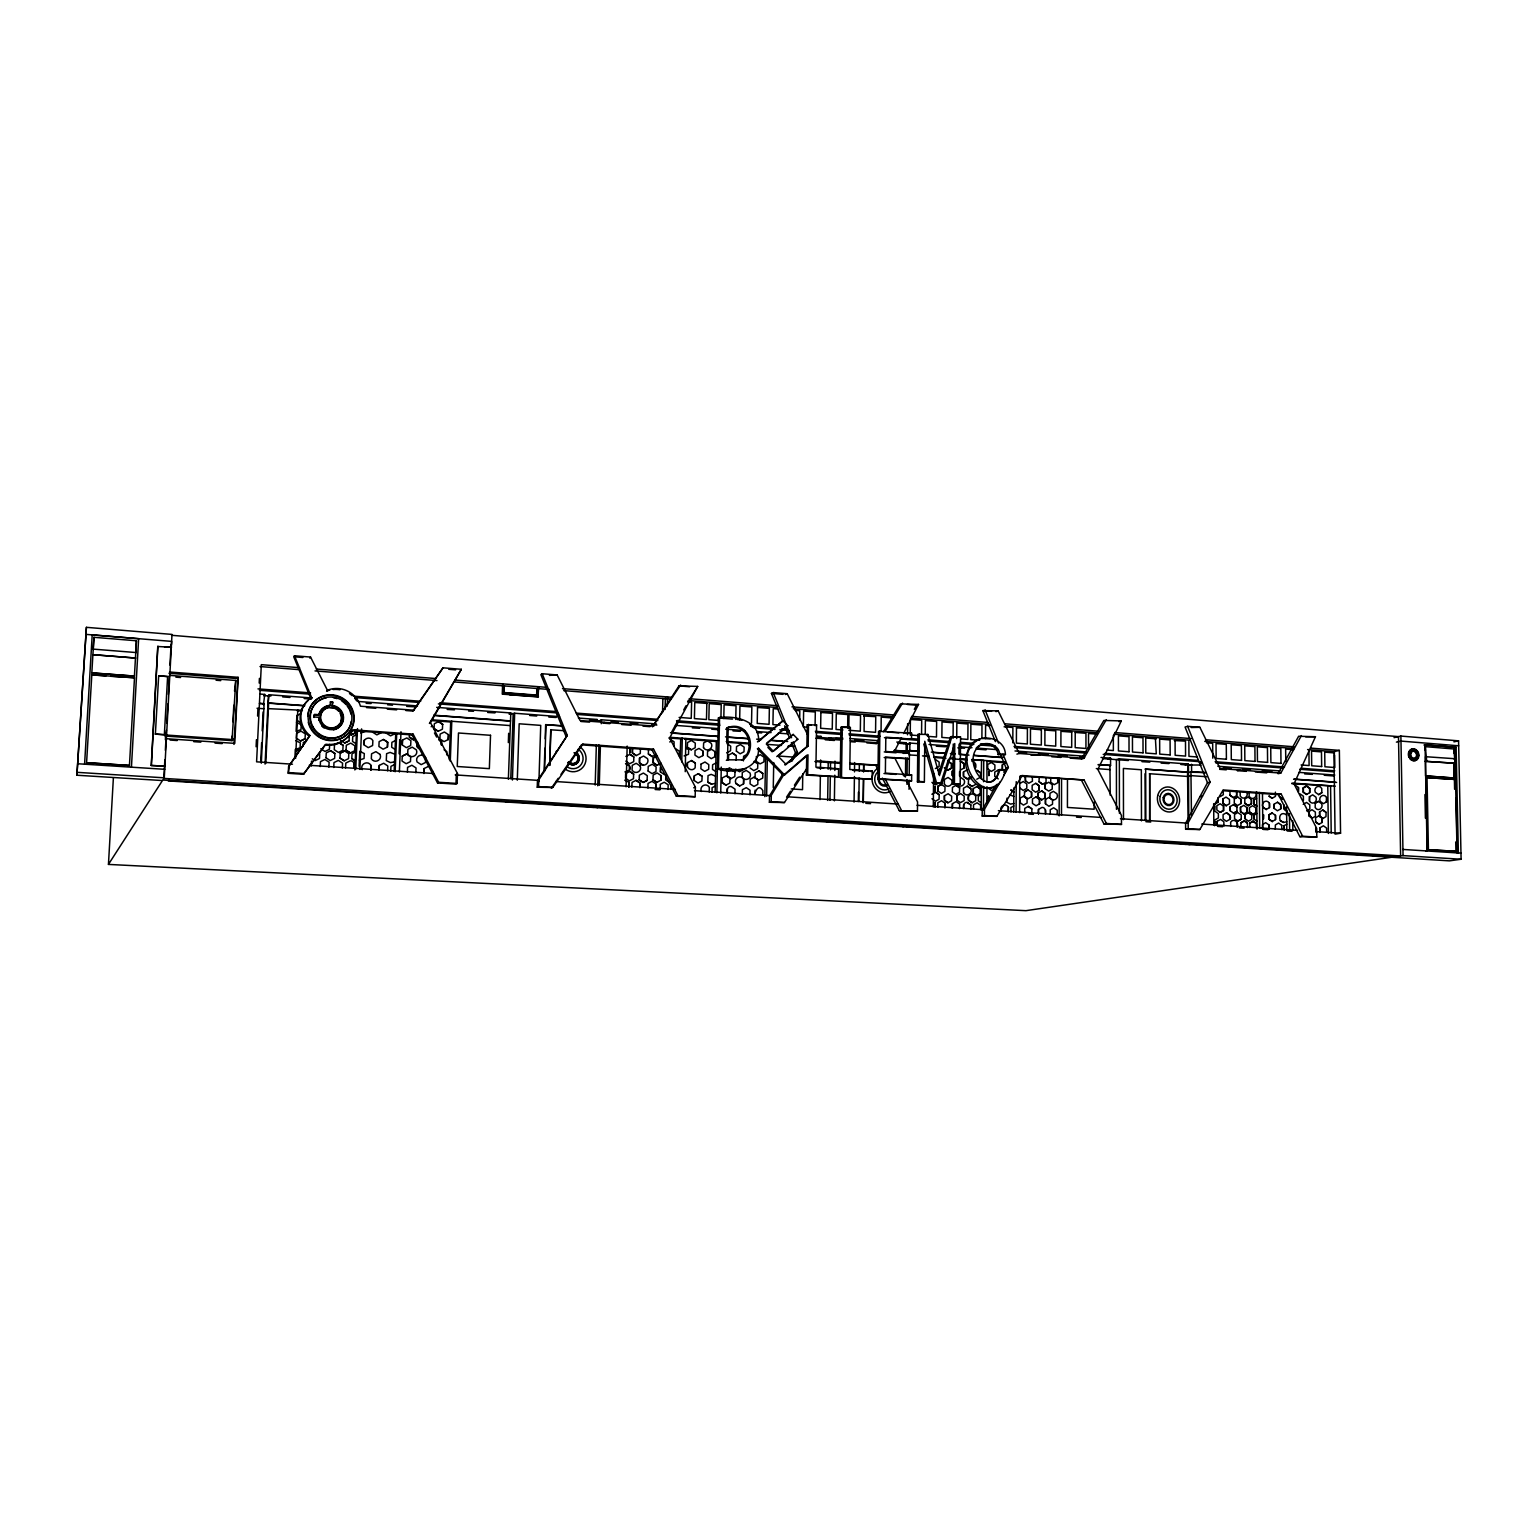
<?xml version="1.0" encoding="UTF-8"?>
<svg xmlns="http://www.w3.org/2000/svg" width="1538" height="1538" viewBox="0 0 1538 1538"><rect width="100%" height="100%" fill="white"/><g stroke="black" fill="none" stroke-linecap="round" stroke-linejoin="round"><path stroke-width="1.5" d="M1088.52 748.66L1088.52 733.472L1097.075 734.145M1035.785 783.323L1039.15 785.822L1039.246 790.205L1039.265 785.783L1035.785 783.323L1032.171 785.322L1032.152 789.744L1035.632 792.205L1039.246 790.205M1039.15 781.804L1042.629 784.245L1039.034 781.823L1039.169 777.382M1036.093 796.934L1039.438 799.433L1039.553 803.816L1039.573 799.395L1036.093 796.934L1032.459 798.953L1032.459 803.374L1036.054 805.797L1039.553 803.816M1041.784 790.936L1045.129 793.416L1045.244 797.799L1045.244 793.377L1041.784 790.936L1038.169 792.935L1038.15 797.357L1041.745 799.779L1038.15 797.357M1045.167 788.648L1045.167 784.226L1048.762 782.246L1052.242 784.688L1052.223 789.109L1048.628 791.109L1045.167 788.648L1045.167 784.226M1045.456 803.816L1045.475 799.395L1049.07 797.376L1052.55 799.837L1052.53 804.239L1048.935 806.258L1045.456 803.816L1045.475 799.395M1045.552 809.853C1044.629 820.446 1047.916 806.931 1041.957 807.431L1038.458 809.43L1038.438 813.852L1038.458 809.43M1046.109 777.882L1045.994 782.323L1042.495 784.284M1049.877 797.722L1050.012 793.281L1053.357 791.339L1056.933 793.762C1059.298 798.76 1052.396 802.567 1049.993 797.703M1057.663 778.324L1057.779 782.688L1054.203 784.668L1050.723 782.227L1050.742 777.824M1057.24 814.621L1057.24 810.199L1053.665 807.796L1050.185 809.776L1050.3 814.16M1059.144 815.89L1059.221 778.401M1061.489 815.351L1061.547 780.131M1067.468 779.151L1067.43 807.431L1094.133 809.219L1094.133 802.182M1012.811 742.854L1012.888 727.493L1004.103 726.801M1013.734 812.026L1013.83 788.033M1016.099 812.372L1016.234 781.631M1019.617 812.602L1019.752 777.151M1019.944 802.644L1019.963 798.203L1023.597 796.203L1027.096 798.664L1027.076 803.086L1023.443 805.105L1020.059 802.625M1024.577 791.859L1024.443 796.338L1028.038 798.76L1031.556 796.78L1031.556 792.339L1027.961 789.917L1024.443 791.897L1028.076 789.898M1024.712 812.852L1024.731 808.411L1028.364 806.393L1031.844 808.853L1031.825 813.294M1025.442 780.727L1025.346 776.344L1025.442 780.727L1028.807 783.226L1032.421 781.227L1032.325 776.844M1019.809 783.496L1023.308 781.515L1026.807 783.976L1026.788 788.398L1023.155 790.417L1019.79 787.917M1038.285 797.338L1038.169 792.935M1070.083 758.119L1081.522 758.984L1103.9 720.438L1121.317 720.918L1097.863 769.461L1121.471 815.428L1121.49 824.426L1106.399 823.445L1084.059 779.977L1022.212 775.556L996.816 816.332L982.205 816.082L982.244 809.892L996.778 784.418M983.416 810.218L983.57 786.456M983.589 781.708L983.724 760.31L972.035 760.272M982.205 816.082L984.416 815.524L984.455 809.334L1000.142 781.842M985.512 738.567L985.589 725.34L990.011 725.686M986.877 803.317L986.973 786.687M986.992 781.938L986.896 760.637M987.704 768.923L987.723 764.482L991.376 762.483L994.894 764.963L994.875 769.404L991.222 771.403L987.819 768.885M998.258 778.92L994.74 776.459L994.778 771.999L998.431 770L1005.641 769.98C992.798 818.254 943.928 757.792 979.841 738.894M1005.987 771.634L1002.372 769.192L1002.391 764.751L1005.91 762.81L987.281 761.387M1007.025 798.107L1006.871 802.317L1010.524 804.124L1013.888 803.451M1008.39 807.219L1008.255 811.699L1008.39 807.219C1005.487 802.163 998.796 806.546 1001.315 811.218M953.272 744.027L952.945 784.322L954.425 783.899L954.752 743.546L942.102 783.034L940.641 783.457L934.989 783.073L923.761 744.008M956.713 738.567L956.847 723.071L967.979 723.956L967.863 739.413L961.173 738.894M956.886 800.144L956.924 795.646L960.635 793.627L964.191 796.107L964.153 800.587L960.462 802.625L956.886 800.144L957.04 795.627M958.943 754.024L959.001 744.565M959.616 787.821L959.462 792.339L955.867 794.339L952.31 791.859L952.464 787.341L956.059 785.341L959.616 787.821L956.059 785.341M959.577 771.538L959.539 776.017M959.539 808.623L959.693 804.105L956.136 801.625L952.426 803.663L952.387 808.161L952.426 803.663M952.945 784.322L960.193 784.303L960.539 736.99L950.58 736.837L938.507 773.922M970.689 776.844L966.998 778.862L963.442 776.382L963.48 771.922L967.056 769.942M963.595 804.47C964.499 815.14 961.096 801.433 967.306 802.432L970.843 804.912L970.824 809.392M963.48 792.666L963.519 788.187L967.21 786.168L970.766 788.648C973.131 793.762 966.056 797.568 963.595 792.647M967.114 778.824L963.557 776.344L963.48 771.922M963.961 763.617L963.922 768.077L964.057 763.579L960.404 761.137L964.057 763.579M960.558 777.363L964.095 779.843C966.479 784.957 959.385 788.744 956.924 783.822M968.498 795.8L968.459 800.279L972.016 802.74L975.707 800.721L975.726 796.242C972.862 791.32 966.152 795.261 968.575 800.241L972.131 802.721M968.363 784.015L972.035 786.476L968.363 784.015L968.517 779.516L972.093 777.536M973.285 793.031L973.304 788.571L976.995 786.552L980.533 789.032L980.494 793.493L976.822 795.511L973.285 793.031L973.304 788.571M975.592 763.79C974.631 774.441 977.976 760.791 971.939 761.329M980.494 793.493L980.417 789.052L976.995 786.552M980.475 772.787L976.841 770.327L980.475 772.787L980.456 777.248L976.765 779.247M973.496 809.257L973.516 804.778L977.091 802.778L980.629 805.258L980.61 809.719M981.225 808.988L981.263 787.052M981.532 760.964L981.302 778.959M981.898 738.278L981.975 725.052L970.882 724.187L970.766 739.643L979.648 740.316M925.261 733.914L925.376 720.572L936.642 721.476L936.488 737.01L927.491 736.317M933.297 806.931L933.624 773.403M941.352 784.438L945.024 786.898L944.87 791.416L941.371 793.397L937.68 790.936L937.738 786.437L941.448 784.399L937.738 786.437M937.796 790.897L937.834 786.399M931.893 794.262L935.642 792.224L939.218 794.704L939.064 799.241L935.45 801.24L931.97 798.722M944.409 795.8L944.37 800.279L947.946 802.778L944.486 800.26L944.409 795.8L948.119 793.762L951.695 796.242L951.541 800.76L947.946 802.778M944.294 783.976L944.447 779.458L948.042 777.478L951.618 779.958C953.983 785.091 946.889 788.879 944.409 783.938M945.101 803.221L944.947 807.738L945.101 803.221L941.525 800.74L937.796 802.778L937.872 807.239M948.023 761.175L951.599 763.655L951.561 768.135L947.85 770.154L951.445 768.173L951.484 763.694L947.927 761.195M953.079 738.278L953.195 722.783L942.006 721.899L941.871 737.413L950.83 738.105M905.478 776.998L905.69 758.119M893.924 750.506L906.093 751.198L906.17 742.758L896.769 742.066M906.959 784.342L907.016 779.535M907.055 774.748L907.247 757.965M907.516 734.799L907.651 723.648M918.282 755.504L909.208 754.927L909.246 750.717L918.82 751.428M909.054 789.321L909.15 780.131M909.208 775.537L909.4 753.197L885.638 751.448L885.811 737.183L911.515 739.124L911.573 733.222L878.506 731.3L877.91 779.112L911.573 780.919L911.649 774.941L885.369 773.095L885.561 757.042L909.343 758.772L884.177 757.503M909.881 743.046L907.401 743.892L907.305 751.371L909.804 750.525L909.881 743.046L919.436 743.758M942.102 783.034L936.45 782.65L924.78 741.278L924.376 781.804L917.417 781.842L917.917 734.318L927.895 734.472L939.468 775.594L952.041 736.337M882.389 778.113L899.307 810.699L917.455 811.18L917.552 801.894L906.593 780.766M917.417 781.842L918.859 781.419L919.34 733.818M921.57 733.645L921.704 720.284L910.4 719.399L910.227 734.991L919.282 735.683M872.142 779.208L872.238 771.076L849.803 769.481L850.379 727.493L842.266 726.859L840.921 727.378L840.19 777.517L872.142 779.208L840.19 777.517M877.91 779.112L879.275 778.67L879.871 730.781M881.063 730.531L881.216 717.093L892.636 717.996M841.517 777.075L842.266 726.859M847.649 728.07L847.842 714.574L836.268 713.651L836.038 729.435L842.978 729.973M848.822 728.032L849.014 714.555L860.549 715.458L860.319 731.165L848.803 730.281M854.071 802.144L854.417 776.536M854.494 771.884L854.609 762.56M858.339 801.49L858.454 792.185M858.858 801.336L859.165 778.036M859.261 771.057L859.358 764.059M863.126 802.625L863.433 778.882M863.529 771.768L863.625 764.636M864.279 715.747L864.087 731.454L875.564 732.338L875.756 716.65L863.664 715.997M863.318 802.567L863.645 778.824M863.741 771.692L863.837 764.559M815.082 725.571L815.313 711.998L803.624 711.075L803.355 726.936L808.046 727.282M808.527 724.321L808.161 745.968L806.873 746.468L807.239 724.859L816.601 724.956L815.928 767.154L838.614 768.769L838.479 776.805L806.393 775.114L806.739 755.293L783.323 775.383L757.369 748.718L758.58 748.218L784.572 774.941L808.008 754.831L807.681 774.671L806.393 775.114M820.004 799.587L820.369 776.286M820.485 769.288L820.638 759.983M827.655 800.433L828.021 776.402M828.136 769.192L828.251 762.002M829.962 800.318L830.309 776.901M830.424 769.884L830.52 762.848M834.384 800.856L834.769 775.171M834.826 770.5L834.961 761.156M799.664 719.842L799.818 710.787L795.127 710.402M802.778 773.729L802.528 789.667L791.263 788.917M755.158 790.148C753.485 802.278 756.254 780.17 762.848 790.609L762.771 795.242M762.81 773.441L758.965 770.903L762.81 773.441L762.733 778.036L758.792 780.131L754.12 777.19L750.179 779.266L750.083 783.899L753.947 786.437L757.792 784.38L757.888 779.766L754.12 777.19M764.828 796.665L765.597 756.85M766.616 796.069L767.327 758.503M806.796 768.519L784.438 802.548L769.385 802.278L769.519 795.896L782.938 773.672M769.385 802.278L771.192 801.683L771.307 795.281L783.534 775.037M773.268 787.706L773.729 762.54M726.724 741.777L727.032 727.878L728.205 727.359C749.852 720.245 758.484 751.697 741.508 760.33M727.166 775.998L727.263 771.365L731.223 769.288L735.01 771.865L734.818 776.536L730.954 778.593L727.166 775.998L731.031 778.555M726.34 760.31L727.512 759.83L728.205 727.359M727.263 788.648C727.993 799.76 724.706 785.303 731.242 786.552L735.029 789.129L734.933 793.762M728.512 759.695L728.608 755.081L732.473 753.043L736.26 755.619L736.164 760.233M729.992 778.439L729.8 783.111L725.917 785.168L722.129 782.592L722.226 777.959L726.205 775.863L729.896 778.478M726.936 743.565L730.704 746.161L730.531 750.813L726.647 752.851M735.76 719.457L736.048 705.75L724.09 704.789L723.783 718.534M736.356 751.217L736.529 746.564L740.393 744.527L744.161 747.122L743.988 751.774L740.124 753.793L736.433 751.178M735.837 783.4C733.491 778.113 740.662 774.191 743.661 779.266L743.565 783.88L739.605 785.976L735.837 783.4L739.701 785.937M739.663 719.765L739.932 706.057L751.851 706.98L751.524 722.956M742.2 777.132L742.277 772.499L746.238 770.423L750.006 772.999C752.428 778.363 744.93 782.15 742.277 777.094M743.431 760.906L743.604 756.254L747.372 754.254M743.565 783.88L743.661 779.266M701.405 791.512C699.04 786.187 706.307 782.246 709.326 787.341L709.229 791.993M702.097 776.306L701.905 780.996L697.983 783.053L694.176 780.477L694.272 775.806L698.29 773.71L702.097 776.306L698.29 773.71M702.77 755.639L702.866 750.986L698.983 748.429L695.061 750.467L694.945 755.12L698.848 757.676L702.77 755.639L702.866 750.986M703.443 747.564L703.635 742.892L707.538 740.855L711.344 743.45C713.786 748.852 706.192 752.601 703.539 747.526M715.42 783.4L711.633 784.13L707.788 782.208L708.038 775.613L711.171 774.364L715.497 776.152M712.075 792.339L712.094 787.725L715.285 786.033M715.228 756.542L715.343 751.909L715.228 756.542L711.248 758.638L707.442 756.042L707.557 751.39L711.536 749.314L715.343 751.909M715.132 792.378L716.343 741.508L718.015 740.758M716.881 792.801L718.4 718.015L719.573 717.477C735.741 715.574 759.58 720.63 758.676 741.335L757.446 741.835L782.957 720.745L787.821 725.763L766.289 744.027L773.364 751.294L793.204 734.414L797.838 739.201L778.017 756.1L786.091 764.405L808.161 745.968M758.58 748.218C759.311 769.942 733.703 774.268 717.285 768.942L718.457 768.481L719.573 717.477M720.918 718.323L721.226 704.577L709.21 703.616L708.845 719.688L718.861 720.457M720.726 793.05L721.284 767.058M668.05 789.475L668.165 784.784L664.243 782.227L660.263 784.303L660.225 788.956M670.991 789.359L671.01 784.707M675.49 748.621L679.315 751.236L679.2 755.889M681.719 761.906L682.295 738.144L680.7 738.874L680.161 757.696M685.237 771.672L685.852 738.49M687.351 747.218L687.544 742.527L691.466 740.489L695.291 743.104L695.176 747.737L691.158 749.833L687.351 747.218L691.254 749.794M687.39 767.308L687.505 762.637L691.523 760.541L695.33 763.156L695.138 767.846C691.542 772.614 685.064 767.327 687.505 762.637M685.737 748.199L688.678 749.621L688.486 754.312L684.122 755.908M694.253 780.439L694.369 775.767M560.986 774.364L581.518 744.853L651.997 749.89L676.336 796.242L695.157 796.742L695.387 787.148L669.626 738.009L697.714 686.409L678.989 685.89L652.42 726.84L680.603 685.006M639.558 758.119L639.443 762.81C642.442 767.962 649.959 763.944 647.498 758.638L643.557 756.042L639.558 758.119L639.52 762.771L643.384 765.386M639.212 779.881L639.347 775.171L643.422 773.056L647.287 775.671L647.094 780.4L643.172 782.458L639.212 779.881L643.172 782.458L647.171 780.362M640.423 748.795L640.289 753.466L636.213 755.581L632.349 752.947L632.464 748.256L632.426 752.909L636.213 755.581M640.135 765.866C642.519 771.288 635.098 775.171 632.06 770.057L632.253 765.328L636.194 763.29L640.058 765.905M648.094 771.076L648.209 766.385L652.285 764.271L656.13 766.885L655.938 771.615L652.035 773.652L648.171 771.038M648.363 754.005L652.304 756.581L648.363 754.005L648.478 749.333M657.36 755.946L653.304 758.042L653.189 762.733L657.034 765.347L661.09 763.233M652.977 779.766L653.169 775.037L657.149 772.96L661.013 775.556L660.898 780.247L656.841 782.361L652.977 779.766L656.841 782.361M653.381 758.003L653.266 762.694L657.13 765.309M655.938 783.919L655.822 788.61L655.938 783.919L651.997 781.342L647.998 783.438L647.959 788.09M660.436 771.941L660.552 767.251L660.436 771.941L664.281 774.537M660.898 780.247L661.013 775.556M662.532 712.594L662.878 698.483M665.089 709.499L665.377 697.906M667.281 706.057L667.511 696.772M669.607 782.515L665.666 779.939L665.877 775.229M626.081 786.822L627.177 746.084M629.35 770.269L629.388 765.597C618.834 761.022 633.925 764.809 629.35 770.269L624.928 771.922M629.023 782.323L628.888 787.033L629.023 782.323L624.697 780.151M631.83 787.148L632.041 782.419L636.04 780.324L639.923 782.938L639.789 787.648L639.846 782.977L636.04 780.324M625.87 756.427L629.965 754.312L633.829 756.946L633.714 761.637L629.619 763.752L625.812 761.099M633.618 774.018L633.483 778.728L629.388 780.843L625.505 778.228L625.639 773.518L629.734 771.403L633.618 774.018L629.734 771.403M595.187 785.053L596.36 744.892M597.763 785.745L598.936 744.95M599.282 785.168L600.397 745.968M601.262 723.706L601.377 719.784L656.361 723.937M503.945 686.006L503.714 692.869L536.608 695.445L536.839 688.62M536.608 695.445L537.32 688.293M509.405 694.715L537.954 696.945L538.262 687.563M537.954 696.945L538.723 687.236M695.157 796.742L677.931 795.627L653.554 749.16L582.921 744.104L552.738 787.494L537.243 787.225L537.454 780.612L567.291 735.395L542.183 673.74L540.876 674.644L565.926 736.144M537.243 787.225L538.55 786.572L538.761 779.958L567.291 735.395M538.915 781.631L540.722 725.378L519.171 723.783L517.287 780.208M544.221 769.327L544.894 748.199M545.202 738.817L545.644 724.725L562.235 725.725M544.49 771.499L545.99 724.513M549.624 765.463L550.739 729.8L564.638 730.723M549.758 765.386L550.892 729.723M502.599 684.718L502.272 694.157L538.435 696.637M502.715 693.849L503.041 684.391M503.714 692.869L504.406 685.679M508.328 742.623L508.655 733.299M508.367 779.189L510.808 712.959L436.657 707.365M510.77 778.574L513.154 714.247M512.404 780.035L514.672 713.248L559.524 716.631M441.541 741.643L441.368 744.892L441.541 741.643L438.772 739.874M442.656 724.34L442.406 729.185L438.157 731.3L434.081 728.589L434.312 723.725L438.58 721.63L442.656 724.34L438.58 721.63M446.693 754.85L446.866 751.601L444.078 749.833M448.481 734.664L448.25 739.528L448.481 734.664L444.367 732.011L440.099 734.107L439.926 738.932L444.059 741.604L448.308 739.49M449.269 759.58L450.672 721.995L451.788 721.187L450.288 761.214M456.036 782.15L456.344 774.21L457.478 773.518L430.486 722.61L461.323 669.299L443.002 667.819L412.818 711.056L405.878 710.537M443.002 667.819L413.857 710.21L360.469 706.211A24.454 23.647 33.8 0 0 327.421 690.274L310.561 657.072L294.489 655.765L311.599 697.598A24.031 23.262 32 0 0 309.869 735.491L288.586 766.462L288.26 773.306L303.467 774.287L324.999 745.026A26.723 25.858 32.4 0 0 351.894 730.627L412.049 734.914L437.542 782.938L455.979 784.13L457.113 783.457L457.478 773.518M415.837 772.768L416.029 767.923L411.876 765.251L407.551 767.385L407.416 772.211M417.24 747.026C418.778 734.818 414.337 749.025 420.028 748.795M425.642 759.234L425.526 762.464L421.181 764.636L417.067 761.944C414.606 756.235 422.566 752.39 425.699 757.619M424.123 768.558L423.892 773.441L424.123 768.558L428.41 766.405M432.332 773.96L432.447 770.73M394.593 761.868L390.46 762.617L386.269 760.599L386.596 753.678L390.075 752.39L394.901 754.235M387.441 747.045L387.634 742.181L383.5 739.451L379.117 741.624L378.906 746.488L383.097 749.179L387.441 747.045L387.634 742.181M387.614 770.826L387.807 765.962L383.673 763.233L379.271 765.424L379.059 770.307L379.309 765.386M390.748 771.211L390.94 766.347L394.42 764.617M394.151 771.249L395.727 733.799M395.151 771.749L396.689 733.78M399.13 753.793L399.707 739.605M399.38 772.018L400.995 731.723M402.302 744.911L402.495 740.066L406.801 737.932L410.915 740.662L410.665 745.546L406.359 747.679L402.245 744.95L402.495 740.066M402.264 756.138L402.014 761.041L406.186 763.713L410.492 761.579L410.684 756.715L406.532 754.043L402.264 756.138L406.57 754.005M407.666 754.158L407.916 749.275L412.222 747.141L416.337 749.852C418.836 755.619 410.646 759.388 407.724 754.12M409.358 737.144L413.511 739.816L409.358 737.144L409.531 733.876M355.259 732.934L350.837 735.106L355.201 732.972L355.393 729.666M354.374 763.598C353.048 775.383 357.22 759.964 350.145 760.906L345.762 763.079L345.589 767.943M354.855 769.961L356.547 730.415M355.759 769.154L357.489 728.608M359.123 766.328L359.757 751.275L364.314 753.582L364.045 758.503L359.392 760.137M359.873 769.423L361.603 728.897M362.257 769.673C359.661 764.078 367.813 760.022 370.985 765.347L370.793 770.25L370.985 765.347M364.141 744.873C361.507 739.278 369.793 735.26 372.869 740.585L372.619 745.507L368.255 747.641L364.102 744.911L364.352 739.989M380.078 754.389C382.539 760.157 374.484 763.982 371.312 758.715L371.562 753.812L375.926 751.659L380.021 754.427M325.998 757.83L326.267 752.889L330.67 750.717L334.88 753.466L334.65 758.369L330.189 760.579L326.037 757.792M330.209 705.423L328.555 705.519A12.458 12.054 32.9 0 0 319.423 713.459L319.212 714.709L314.559 714.382L314.021 717.439L314.137 714.824L318.77 715.17L319 713.92A12.439 12.035 32.8 0 1 328.113 705.98L330.209 705.423L330.362 701.943L332.727 702.116L332.131 705.961L334.477 706.461A12.439 12.035 32.8 0 1 333.438 729.877M329.67 744.373L329.401 749.314L324.979 751.467L320.827 748.679M328.863 767.154L329.132 762.194L324.883 759.484L320.442 761.656L320.269 766.539M332.131 705.961L332.727 702.116M333.765 767.5L333.977 762.579L338.379 760.406L342.57 763.156L342.359 768.058M339.975 758.061L340.225 753.12L344.627 750.967L348.799 753.697L348.588 758.599L344.147 760.81L339.975 758.061L344.204 760.772M343.109 745.353L342.839 750.294L338.437 752.447L334.246 749.698L334.515 744.757L338.918 742.604L343.109 745.353L338.918 742.604M346.069 750.179L346.319 745.238L350.722 743.085L354.894 745.834L354.624 750.755L350.241 752.909L346.069 750.179L350.241 752.909M340.494 740.259L344.723 742.969L349.068 740.855L349.28 735.971M351.837 758.619L355.24 760.849L351.798 758.657L352.01 753.774L355.624 751.967M135.767 652.919L136.44 640.769L93.933 637.309L91.819 672.952L134.46 676.105L91.857 672.837M303.217 745.949L303.409 742.643L306.37 741.201L303.409 742.643M305.043 738.836L305.312 733.876L301.044 731.146L296.584 733.299L296.353 738.221L300.621 740.951L305.082 738.778L300.621 740.951M311.291 766.039L311.522 761.118M171.487 644.499L171.968 634.406L86.416 627.331L76.9 775.229L162.451 780.554L108.448 864.414L1025.904 910.669L1391.679 857.262M288.26 773.306L289.336 765.732L309.869 735.491M296.565 722.399L296.103 731.357L300.948 729.646L301.179 724.744L296.526 722.437L296.892 715.381M295.008 755.965L295.296 749.487L300.102 747.795L300.333 742.873L295.681 740.585M295.623 758.349L297.795 709.96M256.096 746.757L256.442 739.682M257.596 716.093L257.923 709.018M259.191 683.064L259.422 678.354M260.71 761.618L261.633 742.7M262.21 730.858L263.113 711.94M261.306 763.213L264.113 703.885L259.441 703.539M263.479 704.712L264.747 694.407L259.96 694.061M265.074 764.117L268.362 695.83L269.208 694.753L312.272 698.002M265.805 763.348L268.631 703.193L304.524 705.846M267.977 704.019L269.208 694.753M165.373 739.74L165.585 736.087L232.027 740.643L232.257 735.933M232.969 721.783L233.795 705.269M234.507 691.139L235.795 680.469L169.411 675.355L168.373 694.445M232.027 740.643L235.795 680.469M233.949 744.411L238.082 677.316L169.584 672.01M238.082 677.316L234.776 743.373L165.989 738.682L165.354 750.352M93.222 649.517L93.933 637.309M155.376 734.107L158.664 675.855L167.623 676.547L164.355 734.722L155.376 734.107L164.355 734.722M164.854 759.714L163.835 778.401L1400.618 855.955L1398.484 736.625L171.583 635.29M165.297 736.606L166.431 730.242M166.835 723.091L167.853 704M169.968 665.127L171.083 644.46M1394.928 856.781L162.855 780.016L164.278 777.824L171.641 641.384L86.013 634.387M91.838 674.49L86.589 762.713L129.442 765.463L134.498 677.758L91.742 674.855L105.949 675.932M134.421 676.201L136.44 640.769M151.243 765.482L165.047 766.135L151.243 765.482L157.76 646.498L171.468 647.267L164.547 647.037M151.378 765.251L157.895 646.171M108.448 864.414L113.37 778.132M76.9 775.229L86.416 627.331M727.032 727.878C747.506 722.11 755.735 746.737 743.412 759.349M998.431 770C998.45 775.69 994.567 781.612 988.588 782.188M1005.641 769.98L999.969 769.558C990.145 804.509 957.501 757.119 982.013 744.373M940.641 783.457L948.581 759.138M84.59 764.194L92.203 634.886L138.631 638.693L131.441 767.193M86.589 762.713L129.442 765.463M134.498 677.758L110.678 676.297M1301.398 735.587L1280.808 773.095L1278.078 773.71L1298.63 736.26L1315.471 736.721L1294.016 783.861L1316.682 828.386L1316.797 837.114L1299.86 836.672L1278.463 794.665L1222.845 790.686M158.664 675.855L167.623 676.547M914.322 709.345L916.456 705.192L918.532 704.404L903.594 733.568M893.982 752.313L901.46 737.74M1316.797 837.114L1302.628 836.191L1281.192 794.108L1223.152 789.955L1199.832 829.52L1185.625 829.27L1185.587 823.272L1207.484 782.727L1210.098 782.131L1187.624 726.321L1185.067 727.032L1207.484 782.727M1185.625 829.27L1188.201 828.771L1188.163 822.753L1210.098 782.131M671.395 732.588L678.123 720.226M683.737 709.922L685.967 705.807M688.217 701.693L697.714 686.409M1003.756 772.211L1006.102 768.116L1008.37 767.462L1003.007 754.197M1003.66 775.69L1008.37 767.462M1081.522 758.984L1083.906 758.311L1106.322 719.688M789.955 762.079L795.531 752.813L797.395 752.12L793.224 741.835M791.782 761.387L797.395 752.12M866.874 742.892L876.16 743.604L878.602 739.624M883.466 731.684L900.499 703.885L918.532 704.404M885.484 730.935L902.537 703.097M786.552 797.145L790.494 791.147M794.435 785.168L799.683 777.171M168.776 780.074L168.219 780.919L1449.392 860.857L1461.1 859.242L1458.562 740.855L1400.887 736.068L1394.024 737.663M551.392 788.148L558.236 778.305M303.467 774.287L325.845 744.257A26.78 25.915 32.5 0 0 352.798 729.819L413.088 734.107L438.638 782.265L457.113 783.457M294.489 655.765L293.72 656.745L310.791 698.502L311.599 697.598M263.921 695.503L264.747 694.407M263.882 708.749L257.019 708.249M267.747 708.614L302.428 710.287M309.753 658.053L310.561 657.072M327.421 690.274L326.594 691.177A24.397 23.589 33.6 0 1 329.805 690.12M301.217 723.071L297.007 720.303L297.276 715.343L300.237 713.92M330.362 701.943L332.266 702.578M314.444 716.996L318.924 717.323L318.712 720.207M976.111 748.275C982.551 740.047 998.643 742.989 999.7 754.12L1005.429 754.543C1004.833 734.433 972.497 732.011 967.767 751.102C958.808 769.923 978.726 799.222 998.662 783.707M319.712 753.562L319.5 758.484L315.059 760.656L312.291 758.772M330.632 750.755L334.88 753.466M344.685 743.008L349.107 740.816M356.316 734.818L352.74 736.567L352.529 741.451L355.932 743.681M360.699 732.972L365.602 731.281M340.186 753.159L344.627 750.967M807.911 745.738L784.841 764.886L786.091 764.405M776.767 756.581L782.169 751.986M787.571 747.372L792.974 742.777M766.866 743.008L787.821 725.763M372.638 732.184L376.829 734.876L381.174 732.742M758.676 741.335L782.957 720.745M461.323 669.299L429.41 723.437L430.486 722.61M412.818 711.056L413.857 710.21M386.365 733.184L390.556 735.875L394.882 733.741M383.462 739.49L387.595 742.22M395.401 740.605L391.882 742.335L391.671 747.199L395.035 749.41M412.049 734.914L413.088 734.107M438.119 721.111L440.079 721.207M431.178 726.763L432.255 725.955M434.081 728.589L438.157 731.3M653.977 726.051L580.076 720.515L557.16 674.951L549.412 675.355M510.808 712.959L509.116 714.093L514.672 713.248M510.058 725.571L432.543 719.861M437.542 782.938L438.638 782.265M557.275 714.939L558.64 714.113M1318.893 824.368L1322.18 822.426L1322.122 818.197L1318.777 815.89L1315.605 817.793L1315.663 822.023L1319.027 824.33L1315.817 822.003M1320.085 827.732L1320.142 831.962L1320.085 827.732L1323.391 825.791L1326.602 828.117L1326.66 832.366M1322.968 818.485L1319.623 816.178L1319.566 811.949L1322.853 810.026L1326.064 812.372L1325.987 816.62L1322.834 818.524L1318.912 815.851M1312.106 818.197L1315.413 816.274L1315.355 812.045L1311.991 809.719L1308.838 811.622L1308.896 815.871L1312.26 818.178L1309.03 815.832M1318.412 801.356L1315.105 803.259L1318.412 801.356L1321.623 803.682C1323.737 808.257 1317.912 812.237 1315.163 807.488L1315.259 803.24M1306.646 810.911L1309.818 809.007L1309.761 804.778L1306.55 802.432L1303.224 804.355M1284.076 825.733L1284.268 829.982L1284.076 825.733L1286.825 824.157L1286.479 807.008M1326.679 801.74L1323.391 803.663L1320.181 801.317C1318.066 796.761 1323.872 792.801 1326.621 797.53L1326.525 801.779L1326.621 797.53M1309.396 796.742L1312.702 794.838L1315.913 797.165C1318.028 801.74 1312.202 805.72 1309.453 800.971L1309.549 796.722L1309.453 800.971M1272.176 821.542L1275.54 819.6L1275.483 815.332L1272.099 813.006L1268.869 814.909L1268.927 819.196L1272.33 821.523L1268.927 819.196M1318.662 794.627L1321.815 792.743L1321.757 788.513C1319.027 783.784 1313.202 787.744 1315.317 792.301L1318.662 794.627L1321.815 792.743M1303.224 787.917L1306.531 785.995L1309.742 788.34L1309.799 792.57L1306.493 794.492L1303.263 792.147L1303.224 787.917L1306.531 785.995M1253.124 821.234L1249.74 823.195L1253.124 821.234L1256.392 823.599L1256.431 827.886M1268.869 814.909L1272.099 813.006M1280.77 808.853L1277.424 810.776L1274.175 808.43L1274.137 804.163L1277.482 802.24L1280.731 804.585L1280.77 808.853L1280.596 804.624L1277.482 802.24M1243.761 813.948L1247.145 812.006L1247.107 807.719L1243.838 805.354L1240.455 807.296L1240.493 811.583L1243.915 813.929L1240.493 811.583M1272.234 798.28L1268.85 795.953L1272.099 798.318L1275.444 796.376L1275.406 792.128M1245.126 814.563L1248.491 812.622L1251.778 814.986L1251.682 819.293L1248.568 821.196L1245.165 818.85L1245.261 814.544L1245.165 818.85M1241.262 819.177L1237.859 821.119L1241.262 819.177L1241.224 814.871L1237.782 812.545L1234.533 814.467L1234.572 818.754L1237.994 821.1M1252.72 814.275L1256.104 812.314L1256.065 808.046L1252.643 805.72L1249.414 807.623L1249.452 811.91L1252.874 814.236L1249.452 811.91M1247.453 823.291C1245.742 817.428 1236.456 826.175 1244.165 820.927L1247.453 823.291L1247.491 827.579M1266.159 809.526L1269.504 807.585L1269.465 803.317C1266.697 798.549 1260.756 802.528 1262.89 807.162L1266.293 809.488L1262.89 807.162M1237.475 796.972L1240.897 799.299L1240.935 803.586L1237.532 805.528L1234.245 803.163L1234.36 798.856L1237.609 796.934L1234.36 798.856M1226.497 812.679L1223.095 814.64L1223.114 818.947L1226.42 821.311L1229.823 819.35L1229.785 815.044C1221.383 809.738 1233.476 815.409 1229.823 819.35M1215.116 819.85L1218.384 817.928L1218.365 813.621L1215.039 811.237M1217.173 825.637L1217.154 821.33L1220.557 819.37L1223.864 821.753L1223.902 826.06M1253.989 804.22L1256.796 806.123L1253.989 804.22L1253.951 799.952L1256.584 798.395M1236.937 811.257L1233.553 813.198L1236.937 811.257L1236.898 806.969L1233.611 804.585L1230.227 806.546L1230.246 810.834L1233.687 813.179M1248.106 805.662L1251.49 803.72L1251.432 799.433L1248.029 797.107L1244.78 799.01L1244.819 803.278L1248.106 805.662L1251.49 803.72M1229.958 790.917L1229.977 795.204L1233.284 797.588L1236.667 795.646L1236.629 791.359L1236.667 795.646M1226.113 805.681L1229.516 803.74L1229.477 799.452L1226.036 797.107L1222.768 799.01L1222.806 803.317L1226.247 805.662L1222.806 803.317M1223.594 810.411L1220.172 812.372L1223.594 810.411L1223.556 806.123L1220.115 803.759L1216.846 805.681L1216.866 809.988L1220.307 812.333M1214.809 804.201L1218.077 802.278L1218.058 797.991L1218.077 802.278M1041.63 799.818L1045.244 797.799M595.591 720.438L597.321 719.476L578.423 718.054M971.92 786.495L975.476 784.515M599.628 720.745L601.377 719.784M964.038 768.058L960.443 770.019M935.373 768.558L939.103 766.539L939.141 762.06L935.565 759.561M604.223 722.322L602.781 723.11L609.855 723.648M556.141 751.428L557.487 750.698M759.061 770.865L755.12 772.941L755.12 777.517M581.518 744.853L582.921 744.104M735.741 769.154L739.528 771.73L743.392 769.692M725.955 769.769L729.839 767.731M715.862 763.059L712.613 764.771L712.498 769.404L715.689 771.48M652.227 756.619L656.284 754.524M537.454 780.612L538.761 779.958M506.117 802.125L507.809 801.279M509.982 802.355L511.693 801.509M629.888 754.351L633.829 756.946M670.184 739.22L674.105 741.797L673.99 746.468M782.842 721.514L771.442 693.407L773.23 692.561L787.206 693.696L808.2 735.837M651.997 749.89L653.554 749.16M669.722 741.97L671.318 741.239M785.38 694.542L787.206 693.696M691.523 760.541L695.33 763.156M593.072 807.431L594.783 806.7M597.129 807.681L598.878 806.969M748.833 744.988L750.044 744.488M732.396 753.082L736.26 755.619M787.225 732.319L789.052 731.569M767.597 744.411L781.477 745.43M793.204 734.414L772.114 751.794L767.885 747.43M815.313 725.475L816.601 724.956M796.569 739.701L797.838 739.201M754.062 761.368L757.811 763.944L757.638 768.577L753.793 770.615L750.121 768.02M819.023 737.26L821.311 736.375L816.524 736.01M693.734 787.783L695.387 787.148M707.788 782.208L711.633 784.13M735.01 771.865L731.146 769.327M850.379 727.493L840.921 727.378M676.336 796.242L677.931 795.627M828.617 737.971L842.67 737.971M829.77 740.124L831.674 739.394M722.129 782.592L726.013 785.149M783.323 775.383L784.572 774.941M876.16 743.604L878.16 742.873L850.283 740.778M911.573 733.222L905.632 733.376M742.316 794.339L742.393 789.705L746.276 787.648L750.044 790.224L749.948 794.838M995.413 741.624L982.859 710.594L998.162 710.883L1019.194 753.466L1083.906 758.311M911.515 739.124L884.427 737.682M926.453 734.972L927.895 734.472M903.71 743.623L906.17 742.758M995.951 711.652L998.162 710.883M838.614 768.769L830.482 768.731M769.519 795.896L771.307 795.281M909.4 753.197L903.229 753.332M960.539 736.99L950.58 736.837M850.168 764.059L878.044 765.232L849.764 763.213M870.873 771.518L872.238 771.076M933.777 756.638L945.447 757.58M911.649 774.941L903.056 774.883M941.448 768.077L937.834 770.057M983.243 744.123C990.049 743.008 997.431 747.43 998.162 754.581L999.7 754.12M1005.429 754.543L998.162 754.581M1118.876 721.649L1121.317 720.918M1016.906 754.139L1019.194 753.466M934.989 783.073L936.45 782.65M938.987 782.919L935.373 784.918L931.913 782.381M1002.391 764.751L1002.372 769.192M1040.322 755.043L1030.979 755.196M817.678 821.446L819.965 820.792M998.316 770.038L999.969 769.558M827.329 822.042L829.636 821.388M935.527 792.243L939.218 794.704M967.21 786.168L970.766 788.648M1022.212 775.556L1019.925 776.19L1084.059 779.977M1155.442 739.047L1156.288 753.851L1145.772 753.043L1145.733 737.99L1156.23 738.836M1280.808 773.095L1220.076 768.539L1199.909 727.32L1191.2 727.532M899.307 810.699L917.455 811.18M988.165 788.09L991.568 790.59L995.124 788.61M1107.648 758.965L1110.571 758.176L1110.571 765.443L1097.997 764.713M1174.282 740.528L1185.49 741.143L1185.567 756.1L1175.147 755.293L1175.09 740.316M981.206 794.665L978.303 796.28L978.264 800.76L981.148 802.759M1188.22 772.095L1145.022 769.115L1187.547 772.249L1188.182 764.021L1119.356 758.83L1116.415 759.618L1116.473 809.334M967.191 802.471L970.843 804.912M1009.87 794.819L1013.927 796.473M1110.225 795.261L1109.936 765.597M1031.556 792.339L1031.556 796.78M902.787 826.752L905.267 826.117M1023.481 796.223L1027.096 798.664M906.497 826.983L908.996 826.348M982.244 809.892L984.455 809.334M1013.753 805.97L1010.889 807.585L1010.985 812.006M1149.578 821.35L1149.674 773.652L1149.828 821.292M1185.087 764.79L1188.182 764.021M1201.101 765.001L1188.47 765.04L1188.778 819.85M1199.755 763.502L1202.351 762.867M1028.23 806.431L1031.844 808.853M1315.471 736.721L1305.666 736.837M1188.509 772.191L1205.927 772.518M745.988 768.654L737.048 769.769L718.457 768.481M1188.086 821.446L1187.547 772.249M1188.528 776.209L1191.219 775.575M742.7 759.868L727.512 759.83M1239.916 770.019L1237.263 770.653L1246.338 771.326M1333.907 751.64L1339.367 750.39L1340.559 833.212L1335.08 834.134L1333.907 751.64L1307.588 749.564M1396.389 742.123L1400.964 741.085L1458.658 745.795M1223.152 790.513L1223.325 794.761L1220.057 796.684M1199.967 796.665L1202.562 796.088M1453.91 741.854L1458.562 740.855M1240.166 791.705L1240.205 795.973C1242.973 800.76 1248.971 796.799 1246.837 792.147M1229.977 795.204L1233.284 797.588M1286.729 815.102C1282.308 811.314 1278.02 815.217 1280.327 820.715L1283.596 822.446L1286.806 821.773M1423.977 745.007L1456.121 747.314L1458.37 852.994L1457.255 853.148L1456.101 797.953M1249.125 792.051L1249.164 796.319C1251.932 801.106 1257.911 797.126 1255.758 792.493M1081.656 780.593L1103.957 823.964L1106.399 823.445M1222.768 799.01L1222.941 803.278M1295.265 785.187L1298.495 787.552L1298.399 791.82L1298.495 787.552M1121.49 824.426L1103.957 823.964M1240.897 799.299L1240.935 803.586M1455.179 763.271L1425.284 761.31L1455.179 763.271L1453.756 748.968L1425.322 746.641L1425.399 750.659M1251.432 799.433L1251.336 803.74M1318.239 785.687L1319.681 785.803M1223.556 806.123L1223.441 810.449M1253.951 799.952L1254.124 804.201M1278.463 794.665L1281.192 794.108M1306.377 786.033L1309.742 788.34M1233.476 804.624L1236.898 806.969M1453.968 758.965L1455.083 758.734L1425.515 756.696L1425.572 775.94L1454.371 778.055L1454.064 763.502M1244.819 803.278L1248.241 805.624M1291.958 783.765L1330.562 785.822L1331.216 832.981M1230.227 806.546L1230.246 810.834M1303.263 792.147L1306.627 794.454M1300.014 793.877L1303.378 796.184L1303.436 800.414M1309.645 792.608L1309.607 788.379M1240.455 807.296L1240.628 811.564M1247.107 807.719L1247.145 812.006M1269.465 803.317L1269.504 807.585M1274.137 804.163L1274.175 808.43M1256.065 808.046L1256.104 812.314M1185.587 823.272L1188.163 822.753M1107.725 839.537L1110.647 838.96M1248.356 812.641L1251.778 814.986M1426.918 828.732L1427.322 849.687L1457.044 851.36L1455.525 779.478L1425.918 777.536L1426.745 819.427M1116.53 840.094L1119.472 839.517M1217.154 821.33L1217.308 825.618M1284.038 808.911C1284.788 799.222 1281.577 810.564 1286.672 810.834M1428.302 777.709L1455.525 779.478M1230.708 826.425L1230.669 822.119C1233.63 817.658 1239.32 822.599 1237.263 826.867M1254.277 819.254L1254.239 814.986L1256.873 813.41L1254.085 815.005L1254.143 819.293L1256.95 821.177M1275.483 815.332L1275.54 819.6M1322.853 810.026L1326.064 812.372M1256.258 823.618L1252.989 821.254M1319.566 811.949L1319.758 816.159M1240.955 827.156L1240.916 822.849M1280.327 820.715L1283.596 822.446M1249.779 827.482L1249.875 823.157M1269.061 825.002L1268.965 829.309L1269.061 825.002L1265.659 822.676L1262.429 824.599L1262.467 828.886M1286.825 824.157L1286.748 829.982M1281.673 825.425L1281.865 829.674M1185.529 844.4L1188.624 843.843M1188.912 844.612L1192.027 844.054M1275.271 829.27L1275.367 824.964L1278.578 823.041L1281.827 825.406M1322.18 822.426L1321.988 818.216M1315.74 827.848L1315.778 832.096M1299.86 836.672L1302.628 836.191M1373.223 856.108L1376.702 855.589M1427.322 849.687L1457.044 851.36M1387.737 857.012L1403.041 855.609L1461.1 859.242M1426.034 851.148L1427.129 850.995L1425.072 744.776L1456.121 747.314M982.244 738.451L990.107 738.913M78.361 763.79L164.739 769.308M1402.925 849.437L1460.965 853.148M77.842 772.384L164.278 777.824M655.111 789.513L659.898 789.821M865.798 803.336L870.604 803.643M1028.614 814.025L1033.401 814.333M1076.504 817.159L1081.291 817.485M1145.925 821.715L1150.712 822.042M1217.75 826.444L1222.537 826.752M1239.301 827.848L1244.088 828.155M1263.236 829.424L1268.023 829.732M1287.191 831.001L1291.978 831.308M538.55 786.572L552.738 787.494M771.192 801.683L784.438 802.548M984.416 815.524L996.816 816.332M1188.201 828.771L1199.832 829.52M289.009 772.595L304.255 773.576M292.489 764.194L256.596 761.829L261.325 664.666L299.583 667.703M309.234 765.29L433.678 773.499M455.21 774.902L538.954 780.42M555.699 781.535L675.355 789.398M694.484 790.667L771.057 795.704M787.821 796.819L897.884 804.066M917.033 805.316L984.032 809.738M998.393 810.68L1101.285 817.447M1120.414 818.716L1187.413 823.118M1201.774 824.06L1297.495 830.366M1316.643 831.635L1340.559 833.212M166.181 735.029L232.834 739.605M170.103 740.047L177.197 740.547M193.75 741.662L200.844 742.143M215.032 743.123L222.126 743.604M816.889 767.789L823.695 768.25M852.936 770.25L868.624 771.365M883.985 773.537L895.904 774.383M879.275 778.67L911.573 780.919M918.859 781.419L924.376 781.804M954.425 783.899L960.193 784.303M807.681 774.671L838.479 776.805M778.363 756.004L794.069 757.138M816.774 760.849L840.344 762.54M814.89 761.521L840.767 763.386M545.644 724.725L561.889 725.936M884.254 751.928L896.116 752.793M670.222 737.336L717.842 740.835M726.244 741.47L749.102 743.142M788.225 746.026L795.357 746.449M922.492 755.889L929.125 756.388M950.196 757.926L954.963 758.292M959.712 758.638L966.844 759.157M971.612 759.503L1004.852 761.944M1096.306 768.596L1110.186 769.615M1190.95 775.633L1206.811 776.728M1291.997 783.073L1335.253 786.168M297.103 710.71L301.736 711.056M431.14 720.553L450.672 721.995M668.799 738.009L680.7 738.874M684.41 739.163L716.343 741.508M727.013 742.277L749.852 743.969M934.047 757.484L945.928 758.349M950.676 758.715L967.287 759.926M1149.405 773.71L1187.836 776.459M357.72 701.424L417.529 705.923M675.47 725.378L718.515 728.628M725.686 729.166L744.815 730.608M756.754 731.511L771.096 732.588M778.266 733.126L787.841 733.837M849.726 738.509L877.948 740.643M928.99 744.488L948.1 745.93M960.039 746.834L971.997 747.718M976.765 748.083L998.277 749.717M1015.003 750.967L1084.29 756.196M1101.016 757.446L1110.571 758.176M1217.827 766.251L1279.904 770.942M1299.014 772.384L1334.83 775.075M263.652 695.618L270.919 696.022M282.684 696.906L289.99 697.464M304.159 698.521L311.445 699.079M366.14 703.327L371.043 703.558M387.653 704.808L392.498 705.173M406.647 706.384L413.953 706.788M447.154 709.422L454.479 709.825M468.609 711.037L473.55 711.267M487.661 712.479L495.005 712.882M529.63 715.478L536.704 716.016M548.835 717.073L556.16 717.477M589.496 720.13L601.569 720.899M611.009 721.745L618.295 722.149M630.234 723.052L637.789 723.629M651.67 724.802L656.861 725.052M692.331 727.859L699.79 728.281M711.71 729.185L718.861 729.723M732.992 730.915L740.336 731.338M756.888 732.588L761.675 732.934M816.716 737.221L831.058 738.298M835.653 738.509L842.92 739.047M854.859 739.951L863.818 740.624M897.769 743.181L909.996 744.238M936.296 746.218L945.543 746.776M957.828 747.833L964.614 748.199M976.476 749.102L986.069 749.813M1019.406 752.332L1026.596 752.87M1038.477 753.755L1048.012 754.485M1058.279 755.389L1067.122 755.908M1079.811 757.004L1084.598 757.369M1102.861 758.599L1128.354 760.522M1142.003 761.675L1149.847 762.137M1161.132 763.117L1168.957 763.579M1180.896 764.482L1190.45 765.193M1223.325 767.789L1231.361 768.269M1242.454 769.231L1250.432 769.711M1262.333 770.596L1271.868 771.326M1304.647 773.902L1312.375 774.364M1324.199 775.248L1333.831 775.979M815.89 738.202L840.978 740.086M580.864 721.476L589.631 722.129M621.679 724.533L631.138 725.244M642.961 726.128L650.055 726.667M825.272 739.778L834.403 740.47M850.649 741.681L855.282 742.027M1051.761 756.754L1060.912 757.427M1219.653 769.327L1226.267 769.827M1255.412 771.999L1266.735 772.845M366.505 707.595L375.772 708.287M387.345 709.153L396.612 709.845M268.823 702.962L304.716 705.615M433.966 715.208L510.539 720.899M670.51 732.761L718.342 736.317M725.513 736.856L749.429 738.625M756.6 739.163L761.387 739.509M770.961 740.22L787.706 741.47M909.804 750.525L919.359 751.236M931.317 752.12L945.659 753.197M950.426 753.543L955.213 753.908M959.981 754.254L967.152 754.793M974.323 755.331L1003.007 757.446M1098.632 764.54L1110.571 765.443M1294.323 779.074L1334.926 782.092M433.678 715.439L510.212 721.111M672.491 733.145L717.9 736.51M727.455 737.221L748.968 738.817M770.48 740.412L782.438 741.297M933.143 752.486L945.082 753.37M959.424 754.427L968.978 755.139M973.765 755.504L1002.43 757.619M1205.254 772.672L1190.931 771.615L1191.45 814.698M1293.593 779.228L1336.58 782.419M259.614 703.308L264.305 703.654M894.462 750.333L906.093 751.198M168.969 673.279L237.256 678.566M718.4 718.015L732.473 719.092M807.239 724.859L811.276 725.167M175.89 677.162L180.619 677.527M216.07 680.238L220.799 680.603M887.541 731.992L898.846 732.857M679.104 717.419L691.235 718.342L691.619 702.232L687.582 701.905M779.997 725.148L772.922 724.59L773.23 708.672L777.94 709.056M1106.956 750.063L1113.358 750.563L1113.339 735.433M1197.237 756.984L1188.951 756.35L1188.874 741.412M1301.11 764.944L1309.107 765.559L1308.915 750.89M1425.88 775.883L1454.371 778.055M257.98 688.889L310.618 692.888M353.682 696.176L420.681 701.27M439.83 702.712L557.064 711.633M576.212 713.094L657.572 719.284M676.509 720.726L719.592 724.014M750.717 726.378L774.652 728.205M781.842 728.743L786.629 729.108M815.351 731.3L841.671 733.299M848.861 733.837L879.967 736.202M911.092 738.586L918.282 739.124M927.856 739.855L949.388 741.489M961.365 742.393L973.323 743.315M980.513 743.854L990.088 744.584M1014.023 746.411L1085.828 751.871M1104.976 753.332L1198.333 760.426M1215.097 761.714L1284.499 766.981M1301.263 768.269L1334.773 770.807M259.441 690.312L309.542 694.119M354.874 697.56L419.278 702.443M438.368 703.885L557.64 712.94M576.731 714.382L657.822 720.553M676.778 721.976L719.899 725.263M753.428 727.801L774.998 729.435M779.785 729.8L789.359 730.531M815.717 732.53L842.074 734.53M849.264 735.068L878.006 737.26M901.96 739.086L918.724 740.355M928.318 741.085L949.869 742.719M959.462 743.45L973.823 744.527M981.013 745.084L995.394 746.161M1014.561 747.622L1086.424 753.082M1103.207 754.351L1201.428 761.81M1215.789 762.906L1282.884 767.981M1299.648 769.269L1333.177 771.807M1206.484 742.796L1212.675 743.296L1212.771 758.176M1293.669 749.698L1285.633 749.064L1285.787 761.675M1334.619 752.928L1324.718 752.14L1324.91 766.77L1334.83 767.539L1334.638 755.023M504.176 692.542L537.089 695.118M93.337 649.132L135.902 652.535M316.309 669.03L435.831 678.546M454.94 680.065L545.779 687.275M562.504 688.62L672.471 697.348M689.197 698.694L777.632 705.731M791.974 706.865L894.77 715.035M911.496 716.362L987.992 722.456M1004.718 723.783L1097.94 731.184M1114.685 732.53L1191.162 738.605M1205.504 739.74L1293.958 746.776M1310.684 748.102L1339.367 750.39M259.999 666.55L298.276 669.588M315.021 670.914L436.984 680.584M453.729 681.911L549.412 689.485M563.754 690.62L671.395 699.156M688.12 700.482L776.632 707.48M793.358 708.807L893.828 716.766M910.554 718.092L989.492 724.36M1006.236 725.686L1097.113 732.876M1113.858 734.203L1190.393 740.278M1204.754 741.412L1293.247 748.429M542.183 673.74L557.16 674.951M1187.624 726.321L1199.909 727.32M678.989 685.89L689.658 686.755M771.442 693.407L783.053 694.349M907.343 704.442L916.456 705.192M982.859 710.594L991.587 711.306M296.007 656.937L302.89 657.495M448.75 669.299L455.613 669.857M737.163 719.457L741.874 720.207M332.573 705.519L334.919 706A12.458 12.054 32.9 0 1 339.533 726.724A12.458 12.054 32.9 0 1 319.154 719.765L318.924 717.323M944.274 767.654L947.946 770.115M1282.673 799.049L1279.289 796.722L1282.538 799.087M749.621 724.014L752.582 727.051M434.466 732.953L436.657 737.087M885.465 779.516L901.364 810.141M876.045 765.905L879.217 772.018M894.539 757.523L904.402 776.536M773.23 692.561L791.551 737.74M784.591 725.84L789.705 738.471M791.378 742.566L795.531 752.813M985.07 709.806L998.527 743.123M1000.757 754.87L1006.102 768.116M1425.322 746.641L1426.687 761.022M1455.025 747.545L1455.948 790.743M1453.756 748.968L1453.852 752.966M1454.41 779.708L1454.602 789.282M1455.717 841.94L1455.928 851.514M1453.756 763.559L1454.064 778.113M1427.014 777.305L1428.418 849.534M1424.938 794.55L1425.399 818.139M1400.887 736.068L1403.041 855.609M1327.775 786.399L1328.409 833.461M1303.359 787.879L1303.417 792.108M1292.727 820.965L1292.843 830.462M1289.44 813.64L1289.632 830.251M1269.023 814.89L1269.061 819.158M1262.467 792.724L1262.813 828.482M1259.353 792.493L1259.699 828.271M1256.661 791.916L1257.027 829.155M1237.09 822.58L1237.129 826.886M1213.674 803.643L1213.828 825.272M1191.546 764.271L1191.604 771.442M1145.675 768.942L1145.848 819.985M1145.041 773.749L1145.195 820.119M1141.484 820.85L1141.331 769.769L1123.394 768.442L1123.49 819.658M1119.356 758.83L1119.433 813.41M1414.614 749.294A5.979 4.979 75 0 1 1417.844 758.176A5.979 4.979 75 0 1 1409.904 758.772M1409.077 757.484A5.979 4.979 75 0 1 1408.962 751.582A5.979 4.979 75 0 1 1413.287 748.987M1414.518 749.756A5.479 4.576 75 0 1 1417.978 756.196A5.479 4.576 75 0 1 1413.095 760.233A5.479 4.576 75 0 1 1408.77 754.504M1408.904 753.12A5.479 4.576 75 0 1 1412.115 749.564M574.308 752.774A5.652 5.421 61.4 0 1 577.365 761.195A5.652 5.421 61.4 0 1 568.733 761.752M578.192 749.256A10.747 10.285 61.4 0 1 581.537 764.001A10.747 10.285 61.4 0 1 567.253 766.924M579.749 746.737A13.804 13.227 61.4 0 1 584.056 765.713A13.804 13.227 61.4 0 1 565.676 769.442M576.173 752.486A6.786 6.498 61.4 0 1 577.788 762.521A6.786 6.498 61.4 0 1 567.868 762.54A6.786 6.498 61.4 0 0 577.788 762.521A6.786 6.498 61.4 0 0 576.096 752.524M574.232 752.813A5.652 5.421 61.4 0 1 577.288 761.233A5.652 5.421 61.4 0 1 568.656 761.791M333.15 689.524A24.397 23.589 33.6 0 1 339.975 689.774M349.491 693.6A24.397 23.589 33.6 0 1 352.221 695.695M354.644 698.156A24.397 23.589 33.6 0 1 356.701 700.905M309.061 736.279A23.974 23.205 31.9 0 1 307.85 700.655M307.715 716.247A23.224 22.474 32.8 0 1 341.34 698.156A23.224 22.474 32.8 0 1 344.685 736.375A23.224 22.474 32.8 0 1 308.234 722.187M351.279 721.187A20.936 20.263 32.8 0 1 330.401 738.394A20.936 20.263 32.8 0 1 310.061 719.38A20.936 20.263 32.8 0 1 326.287 697.829M333.477 697.752A20.936 20.263 32.8 0 1 336.995 698.636M341.897 701.04A20.936 20.263 32.8 0 1 346.012 704.596M347.184 706A20.936 20.263 32.8 0 1 349.107 709.056M349.876 710.691A20.936 20.263 32.8 0 1 350.952 714.113M324.134 727.993A12.439 12.035 32.8 0 1 321.673 725.878M339.687 723.783A10.67 10.324 32.8 0 1 320.192 717.15L320.673 714.478A10.67 10.324 32.8 0 1 328.478 707.672L333.957 708.076A10.67 10.324 32.8 0 1 338.552 711.114M340.148 713.382A10.67 10.324 32.8 0 1 340.84 721.36M886.638 784.534A5.383 4.941 72.2 0 1 879.217 779.401M888.81 788.859A10.247 9.382 72.2 0 1 877.583 772.095M890.137 791.455A13.169 12.054 72.2 0 1 873.565 785.534A13.169 12.054 72.2 0 1 878.256 768.02M887.118 785.495A6.479 5.921 72.2 0 1 879.063 776.171M1071.717 732.146L1071.698 747.372L1060.893 746.545L1060.932 731.3L1071.717 732.146M1075.216 732.434L1075.197 747.641L1085.943 748.468L1085.963 733.28L1075.216 732.434M1041.361 729.743L1041.322 745.046L1030.422 744.2L1030.479 728.897L1041.361 729.743M1044.917 730.031L1044.879 745.315L1055.722 746.141L1055.76 730.877L1044.917 730.031M1016.464 727.782L1016.387 743.123L1027.346 743.969L1027.403 728.647L1016.464 727.782M988.434 796.069L988.415 800.529L988.434 796.069M988.876 771.249L988.838 775.71L988.992 771.23M935.046 802.701L935.008 807.2L935.162 802.663M935.2 786.668L935.142 791.166L935.2 786.668M952.33 771.057L952.291 775.537L952.33 771.057M820.888 712.44L820.638 728.262L832.25 729.147L832.5 713.363L820.888 712.44M756.427 756.715L756.254 761.348L760.099 763.886L763.925 761.868L764.021 757.254L760.272 754.677L756.427 756.715M757.523 707.442L757.215 723.398L769.077 724.302L769.365 708.364L757.523 707.442M701.078 764.078L700.886 768.769L704.692 771.365L708.691 769.269L708.787 764.617L705 762.021L701.078 764.078M706.846 703.424L706.48 719.515L694.407 718.592L694.772 702.481L706.846 703.424M629.849 748.275L629.734 752.966L629.926 748.237M490.526 735.299L489.353 768.654L457.247 766.501L458.478 732.992L490.526 735.299M321.096 714.036L320.615 716.708A10.689 10.343 32.9 0 0 329.805 727.801A10.689 10.343 32.9 0 0 341.532 720.072A10.689 10.343 32.9 0 0 334.4 707.615L328.921 707.211A10.689 10.343 32.9 0 0 321.096 714.036M93.011 654.688L135.594 658.053L93.011 654.688M296.046 751.159L300.506 748.987L296.046 751.159M1013.946 792.032L1010.966 790.051L1013.946 792.032M1214.655 805.893L1214.559 810.238L1214.655 805.893M1214.77 821.254L1214.655 825.579L1214.77 821.254M1263.505 814.756L1263.409 819.043L1263.505 814.756M1129.027 751.755L1118.434 750.948L1118.414 735.837L1129.007 736.683L1129.027 751.755M1143.042 752.832L1132.487 752.024L1132.449 736.952L1142.984 737.779L1143.042 752.832M1170.168 754.908L1159.71 754.12L1159.652 739.105L1170.091 739.932L1170.168 754.908M1226.401 759.234L1216.135 758.445L1216.02 743.546L1226.286 744.373L1226.401 759.234M1241.531 760.387L1231.304 759.599L1231.188 744.757L1241.397 745.565L1241.531 760.387M1255.027 761.425L1244.857 760.637L1244.723 745.815L1254.893 746.622L1255.027 761.425M1267.6 762.387L1257.469 761.598L1257.315 746.814L1267.447 747.622L1267.6 762.387M1280.981 763.406L1270.888 762.637L1270.734 747.872L1280.827 748.679L1280.981 763.406M1321.661 766.52L1311.703 765.77L1311.53 751.102L1321.469 751.89L1321.661 766.52M1409.366 753.024A5.479 4.576 75 0 0 1415.171 760.099A5.479 4.576 75 0 0 1417.075 751.217A5.479 4.576 75 0 0 1409.366 753.024M1410.788 753.582A3.73 3.114 75 0 0 1414.749 758.407A3.73 3.114 75 0 0 1416.056 752.351A3.73 3.114 75 0 0 1410.788 753.582M1408.943 752.87A5.979 4.979 75 0 0 1415.287 760.579A5.979 4.979 75 0 0 1417.363 750.89A5.979 4.979 75 0 0 1408.943 752.87M1410.327 753.678A3.73 3.114 75 0 0 1414.287 758.503A3.73 3.114 75 0 0 1415.594 752.447A3.73 3.114 75 0 0 1410.327 753.678M310.734 727.436A23.243 22.493 32.9 0 0 350.606 730.242A23.243 22.493 32.9 0 0 332.093 694.83A23.243 22.493 32.9 0 0 310.734 727.436M312.752 726.455A20.974 20.282 32.9 0 0 348.703 728.974A20.974 20.282 32.9 0 0 332.016 697.06A20.974 20.282 32.9 0 0 312.752 726.455M1164.112 797.857A5.152 4.499 75.2 0 0 1169.707 804.509A5.152 4.499 75.2 0 0 1171.706 796.088A5.152 4.499 75.2 0 0 1164.112 797.857M1160.133 796.415A9.805 8.555 75.2 0 0 1170.783 809.026A9.805 8.555 75.2 0 0 1174.571 793.031A9.805 8.555 75.2 0 0 1160.133 796.415M1157.73 795.55A12.612 10.997 75.2 0 0 1171.437 811.737A12.612 10.997 75.2 0 0 1176.301 791.205A12.612 10.997 75.2 0 0 1157.73 795.55M1163.228 797.549A6.19 5.402 75.2 0 0 1169.957 805.508A6.19 5.402 75.2 0 0 1172.341 795.415A6.19 5.402 75.2 0 0 1163.228 797.549M232.603 738.605A6.056 5.844 20.5 0 0 233.795 739.624A6.056 5.844 20.5 0 1 232.565 738.644"/></g></svg>
